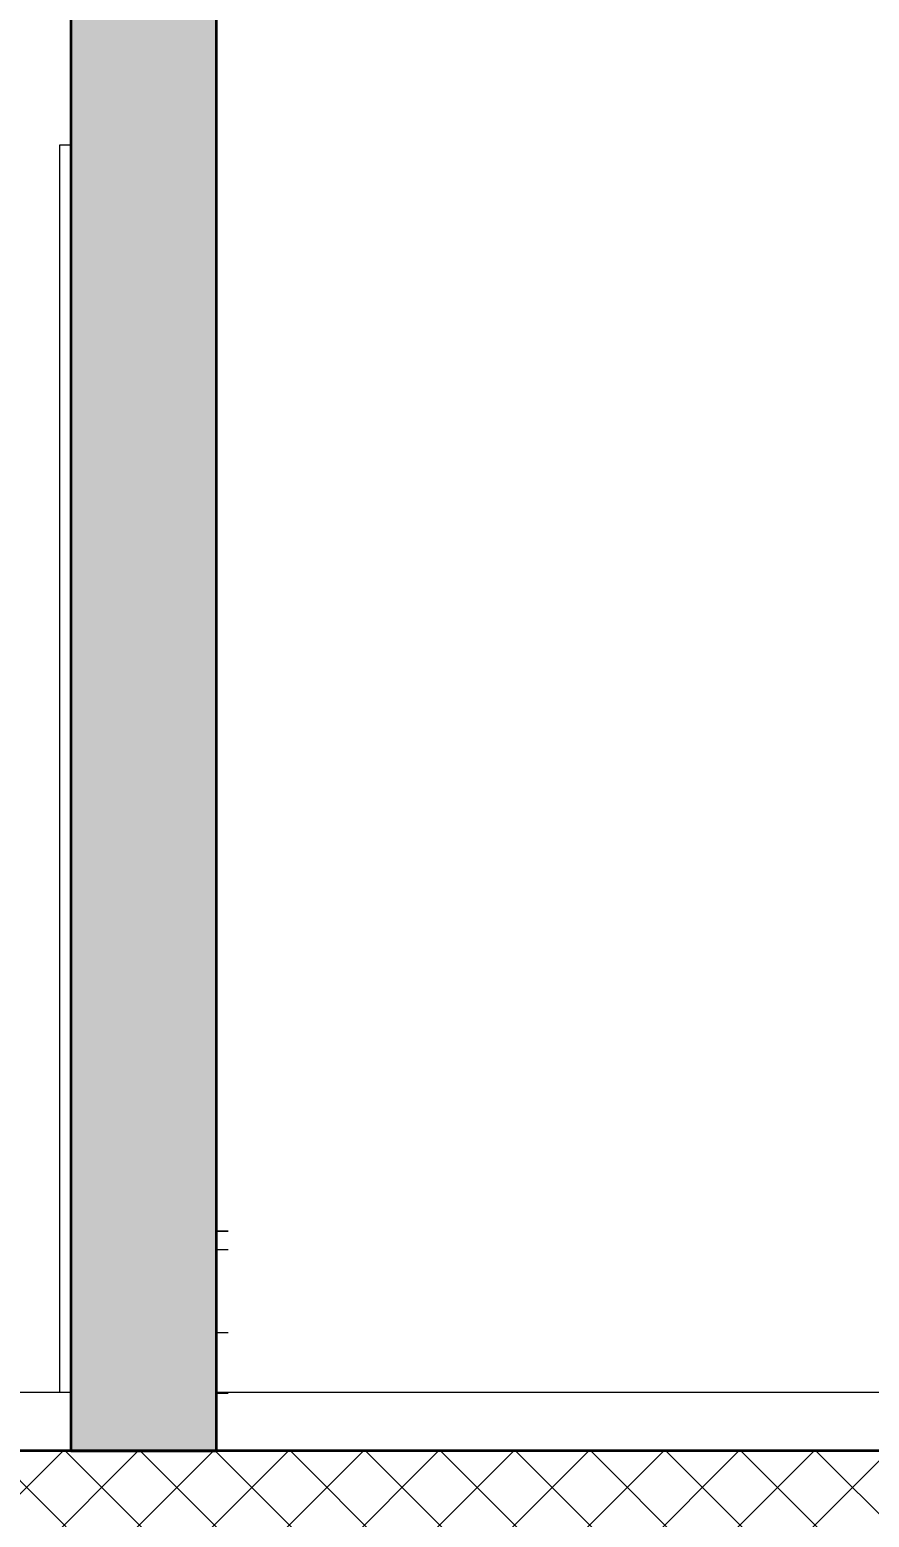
# Model space of a CAD drawing. Header units: millimetres. Extents: x -310 to 171125, y -3027 to 55843.
# Drawn here: x 130565 to 132004, y 11982 to 14530 of the extents above; entities that cross this region are included whole.
import ezdxf

# ---------------------------------------------------------------- set-up
doc = ezdxf.new("R2010")
doc.units = ezdxf.units.MM
doc.header["$MEASUREMENT"] = 0
doc.set_wipeout_variables(frame=1)
doc.linetypes.add('Wipeout_Contour', pattern=[1000, 0, -1000])
for name, color, linetype in [('aaa mobilje', 7, 'Continuous'), ('Dimensioning - General', 7, 'Continuous'), ('Structural - Bearing', 7, 'Continuous')]:
    doc.layers.add(name, color=color, linetype=linetype)
for name, color, linetype, lineweight, true_color in [('aaa mobilje_Pen_No__82', 7, 'Continuous', 20, 0xaaaaaa), ('Dimensioning - General_Pen_No__61', 7, 'Continuous', 20, 0x6a6a6a), ('Dimensioning - General_Pen_No__88', 7, 'Continuous', 20, 0xfd4435), ('Structural - Bearing_Pen_No__61', 7, 'Continuous', 20, 0x6a6a6a), ('Structural - Bearing_Pen_No__82', 7, 'Continuous', 20, 0xaaaaaa)]:
    doc.layers.add(name, color=color, linetype=linetype, lineweight=lineweight, true_color=true_color)
for name, color, linetype, lineweight in [('Structural - Bearing_Pen_No__1', 7, 'Continuous', 13), ('Structural - Bearing_Pen_No__101', 252, 'Continuous', 13), ('Structural - Bearing_Pen_No__7', 7, 'Continuous', 35)]:
    doc.layers.add(name, color=color, linetype=linetype, lineweight=lineweight)
doc.layers.get('0').off()
doc.styles.add('GENERATED_STYLE_6', font='calibril.ttf')
doc.dimstyles.new('GENERATED_STYLE__1', dxfattribs={"dimtxt": 195.999997, "dimasz": 106.4, "dimexe": 0.18, "dimexo": 0.0625, "dimgap": 0.09, "dimtad": 1, "dimdec": 0, "dimlfac": 0.1, "dimzin": 0, "dimdsep": 46, "dimtxsty": 'GENERATED_STYLE_6', "dimblk": 'ARROWHEAD_2', "dimblk1": 'ARROWHEAD_2', "dimblk2": 'ARROWHEAD_2', "dimcen": 0.09, "dimse1": 1, "dimse2": 1, "dimclrd": 256, "dimclre": 256, "dimclrt": 256, "dimadec": 0, "dimazin": 0, "dimtfac": 1, "dimtdec": 4, "dimtmove": 0, "dimatfit": 3, "dimfxl": 1, "dimtolj": 1, "dimtzin": 0, "dimarcsym": 0})

# ---------------------------------------------------------------- blocks, each defined once
blk = doc.blocks.new('*D81')
at = {"layer": 'Dimensioning - General_Pen_No__61', "color": 251, "linetype": 'Continuous', "lineweight": 20, "true_color": 0x6a6a6a, "transparency": 16777216}
for p, q in [((134582.9, 14836), (134722.9, 14755.2)), ((134757.9, 14795.6), (134547.9, 14795.6)), ((134652.9, 12095.6), (134652.9, 14795.6)), ((134582.9, 12136), (134722.9, 12055.2)), ((134757.9, 12095.6), (134547.9, 12095.6)), ((134652.9, 12027.1), (134652.9, 12095.6))]:
    blk.add_line(p, q, dxfattribs=at)
at = {"layer": 'Dimensioning - General_Pen_No__88', "color": 20, "lineweight": 20, "true_color": 0xfd4435, "transparency": 16777216, "char_height": 196, "attachment_point": 7, "rotation": 90, "style": 'GENERATED_STYLE_6'}
for s, insert in [('\\A1;{\\pql;\\fCalibri Light|b0|i0|c0|p34;20}', (134613.7, 14437.4)), ('\\A1;{\\pql;\\fCalibri Light|b0|i0|c0|p34;270}', (134613.7, 13207.3))]:
    blk.add_mtext(s, dxfattribs=dict(at, insert=insert))
blk = doc.blocks.new('ARROWHEAD_2')
at = {"color": 0, "linetype": 'Continuous', "lineweight": 0}
for p, q in [((-0.378, -0.655), (0.378, 0.655)), ((0, 0), (-1, 0))]:
    blk.add_line(p, q, dxfattribs=at)
blk = doc.blocks.new('*D109')
at = {"layer": 'Dimensioning - General_Pen_No__61', "color": 251, "linetype": 'Continuous', "lineweight": 20, "true_color": 0x6a6a6a, "transparency": 16777216}
for p, q in [((134652.9, 12095.6), (134652.9, 12164.1)), ((134722.9, 12055.2), (134582.9, 12136)), ((134757.9, 12095.6), (134547.9, 12095.6)), ((134652.9, 11895.6), (134652.9, 12095.6)), ((134582.9, 11936), (134722.9, 11855.2)), ((134757.9, 11895.6), (134547.9, 11895.6))]:
    blk.add_line(p, q, dxfattribs=at)
at = {"layer": 'Dimensioning - General_Pen_No__88', "color": 20, "lineweight": 20, "true_color": 0xfd4435, "transparency": 16777216, "insert": (134613.7, 12136.1), "char_height": 196, "attachment_point": 7, "rotation": 90, "style": 'GENERATED_STYLE_6'}
blk.add_mtext('\\A1;{\\pql;\\fCalibri Light|b0|i0|c0|p34;20}', dxfattribs=at)
blk = doc.blocks.new('*D123')
at = {"layer": 'Dimensioning - General_Pen_No__61', "color": 251, "linetype": 'Continuous', "lineweight": 20, "true_color": 0x6a6a6a, "transparency": 16777216}
for p, q in [((135132.9, 12136), (135272.9, 12055.2)), ((135307.9, 12095.6), (135097.9, 12095.6)), ((135202.9, 11895.6), (135202.9, 12095.6)), ((135132.9, 11936), (135272.9, 11855.2)), ((135307.9, 11895.6), (135097.9, 11895.6))]:
    blk.add_line(p, q, dxfattribs=at)
blk = doc.blocks.new('*D124')
at = {"layer": 'Dimensioning - General_Pen_No__61', "color": 251, "linetype": 'Continuous', "lineweight": 20, "true_color": 0x6a6a6a, "transparency": 16777216}
for p, q in [((135132.9, 14836), (135272.9, 14755.2)), ((135307.9, 14795.6), (135097.9, 14795.6)), ((135202.9, 12095.6), (135202.9, 14795.6)), ((135132.9, 12136), (135272.9, 12055.2)), ((135307.9, 12095.6), (135097.9, 12095.6))]:
    blk.add_line(p, q, dxfattribs=at)
at = {"layer": 'Dimensioning - General_Pen_No__88', "color": 20, "lineweight": 20, "true_color": 0xfd4435, "transparency": 16777216, "char_height": 196, "attachment_point": 7, "rotation": 90, "style": 'GENERATED_STYLE_6'}
for s, insert in [('\\A1;{\\pql;\\fCalibri Light|b0|i0|c0|p34;20}', (135163.7, 14437.4)), ('\\A1;{\\pql;\\fCalibri Light|b0|i0|c0|p34;270}', (135163.7, 13207.3))]:
    blk.add_mtext(s, dxfattribs=dict(at, insert=insert))
blk = doc.blocks.new('*D153')
at = {"layer": 'Dimensioning - General_Pen_No__61', "color": 251, "linetype": 'Continuous', "lineweight": 20, "true_color": 0x6a6a6a, "transparency": 16777216}
for p, q in [((135682.9, 12136), (135822.9, 12055.2)), ((135857.9, 12095.6), (135647.9, 12095.6)), ((135752.9, 8295.6), (135752.9, 12095.6)), ((135682.9, 8336), (135822.9, 8255.2)), ((135857.9, 8295.6), (135647.9, 8295.6))]:
    blk.add_line(p, q, dxfattribs=at)
at = {"layer": 'Dimensioning - General_Pen_No__88', "color": 20, "lineweight": 20, "true_color": 0xfd4435, "transparency": 16777216, "insert": (135713.7, 9957.3), "char_height": 196, "attachment_point": 7, "rotation": 90, "style": 'GENERATED_STYLE_6'}
blk.add_mtext('\\A1;{\\pql;\\fCalibri Light|b0|i0|c0|p34;380}', dxfattribs=at)
blk = doc.blocks.new('*D154')
at = {"layer": 'Dimensioning - General_Pen_No__61', "color": 251, "linetype": 'Continuous', "lineweight": 20, "true_color": 0x6a6a6a, "transparency": 16777216}
for p, q in [((135682.9, 15036), (135822.9, 14955.2)), ((135857.9, 14995.6), (135647.9, 14995.6)), ((135752.9, 12095.6), (135752.9, 14995.6)), ((135682.9, 12136), (135822.9, 12055.2)), ((135857.9, 12095.6), (135647.9, 12095.6))]:
    blk.add_line(p, q, dxfattribs=at)
at = {"layer": 'Dimensioning - General_Pen_No__88', "color": 20, "lineweight": 20, "true_color": 0xfd4435, "transparency": 16777216, "insert": (135713.7, 13307.3), "char_height": 196, "attachment_point": 7, "rotation": 90, "style": 'GENERATED_STYLE_6'}
blk.add_mtext('\\A1;{\\pql;\\fCalibri Light|b0|i0|c0|p34;290}', dxfattribs=at)

msp = doc.modelspace()

# ---------------------------------------------------------------- linework, layer by layer
at = {"layer": 'Structural - Bearing_Pen_No__1', "color": 7, "linetype": 'Continuous', "lineweight": 13}
msp.add_line((128735.2, 12095.6), (130635.2, 12095.6), dxfattribs=at)

# ---------------------------------------------------------------- wipeouts: each hides what was drawn before it
at = {"color": 254, "linetype": 'Wipeout_Contour', "lineweight": 0, "ltscale": 525951.930561}
msp.add_wipeout([(130905.2, 12471.6), (130885.2, 12471.6), (130885.2, 12471.1), (130905.2, 12471.1)], dxfattribs=at).dxf.layer = 'aaa mobilje'
at = {"color": 254, "linetype": 'Wipeout_Contour', "lineweight": 0, "ltscale": 525206.884558}
msp.add_wipeout([(130616.2, 12195.6), (130635.2, 12195.6), (130635.2, 14332.6), (130616.2, 14332.6)], dxfattribs=at).dxf.layer = 'Structural - Bearing'
at = {"color": 254, "linetype": 'Wipeout_Contour', "lineweight": 0, "ltscale": 525913.19172}
msp.add_wipeout([(130885.2, 12297.6), (130905.2, 12297.6), (130905.2, 12439.6), (130885.2, 12439.6)], dxfattribs=at).dxf.layer = 'Structural - Bearing'
at = {"color": 254, "linetype": 'Wipeout_Contour', "lineweight": 0, "ltscale": 525829.618851}
msp.add_wipeout([(130885.2, 12193.6), (130885.2, 12095.6), (130905.2, 12095.6), (130905.2, 12193.6)], dxfattribs=at).dxf.layer = 'Structural - Bearing'

# ---------------------------------------------------------------- next in the draw order: hatches: boundary and pattern name
at = {"layer": 'Structural - Bearing_Pen_No__1', "linetype": 'Continuous', "lineweight": 13}
h = msp.add_hatch(dxfattribs=at)
h.set_pattern_fill('CONCRETE_BLOCK', style=0, pattern_type=2)
h.set_pattern_definition([(45, (0, 0), (-64.346715, 64.346715), []), (135, (0, 0), (64.346715, 64.346715), [])])
h.paths.add_polyline_path([(139085.2, 11895.6), (139085.2, 12095.6), (123882.8, 12095.6), (123882.8, 11895.6)])

# ---------------------------------------------------------------- next in the draw order: linework, layer by layer
at = {"layer": 'Structural - Bearing_Pen_No__1', "color": 7, "linetype": 'Continuous', "lineweight": 13}
for p, q in [((130635.2, 12095.6), (130635.2, 14995.6)), ((130885.2, 12095.6), (134085.2, 12095.6))]:
    msp.add_line(p, q, dxfattribs=at)
at = {"layer": 'Structural - Bearing_Pen_No__61', "color": 251, "linetype": 'Continuous', "lineweight": 20, "true_color": 0x6a6a6a}
msp.add_lwpolyline([(128735.2, 12195.6), (130635.2, 12195.6)], dxfattribs=at)
at = {"layer": 'Structural - Bearing_Pen_No__7', "color": 7, "linetype": 'Continuous', "lineweight": 35, "flags": 128}
msp.add_lwpolyline([(139085.2, 11895.6), (139085.2, 12095.6), (123882.8, 12095.6), (123882.8, 11895.6)], close=True, dxfattribs=at)
at = {"layer": 'Structural - Bearing_Pen_No__82', "color": 253, "linetype": 'Continuous', "lineweight": 20, "true_color": 0xaaaaaa}
for p, q in [((130616.2, 12195.6), (130616.2, 14332.6)), ((130616.2, 14332.6), (130635.2, 14332.6)), ((130616.2, 12195.6), (130635.2, 12195.6))]:
    msp.add_line(p, q, dxfattribs=at)

# ---------------------------------------------------------------- next in the draw order: dimensions: what is measured, and where the dimension line sits
at = {"layer": 'Dimensioning - General', "color": 251, "linetype": 'Continuous', "lineweight": 20, "true_color": 0x6a6a6a}
for base, p1, p2, picture, middle in [((135202.9, 12095.6), (107244.1, 11895.6), (107244.1, 12095.6), '*D123', (135065.7, 11686.8)), ((135752.9, 12095.6), (109661.3, 8295.6), (109698.6, 12095.6), '*D153', (135615.7, 10181.4))]:
    dim = msp.add_linear_dim(base=base, p1=p1, p2=p2, angle=90, dimstyle='GENERATED_STYLE__1', dxfattribs=at)
    dim.commit()
    dim.dimension.update_dxf_attribs({"geometry": picture, "text_midpoint": middle, "dimtype": 160, "text_rotation": 90})

# ---------------------------------------------------------------- next in the draw order: wipeouts: each hides what was drawn before it
at = {"color": 254, "linetype": 'Wipeout_Contour', "lineweight": 0, "ltscale": 525951.523956}
msp.add_wipeout([(130905.2, 12471.1), (130885.2, 12471.1), (130885.2, 12469.5), (130905.2, 12469.5)], dxfattribs=at).dxf.layer = 'aaa mobilje'
at = {"color": 254, "linetype": 'Wipeout_Contour', "lineweight": 0, "ltscale": 525886.143534}
msp.add_wipeout([(130885.2, 12295.8), (130905.2, 12295.8), (130905.2, 12297.6), (130885.2, 12297.6)], dxfattribs=at).dxf.layer = 'aaa mobilje'

# ---------------------------------------------------------------- next in the draw order: wipeouts: each hides what was drawn before it
at = {"color": 254, "linetype": 'Wipeout_Contour', "lineweight": 0, "ltscale": 525950.738553}
msp.add_wipeout([(130885.2, 12466.9), (130905.2, 12466.9), (130905.2, 12469.5), (130885.2, 12469.5)], dxfattribs=at).dxf.layer = 'aaa mobilje'
at = {"color": 254, "linetype": 'Wipeout_Contour', "lineweight": 0, "ltscale": 525884.840598}
msp.add_wipeout([(130905.2, 12295.8), (130885.2, 12295.8), (130885.2, 12290.6), (130905.2, 12290.6)], dxfattribs=at).dxf.layer = 'aaa mobilje'

# ---------------------------------------------------------------- next in the draw order: wipeouts: each hides what was drawn before it
at = {"color": 254, "linetype": 'Wipeout_Contour', "lineweight": 0, "ltscale": 525949.628043}
msp.add_wipeout([(130905.2, 12466.9), (130885.2, 12466.9), (130885.2, 12463.6), (130905.2, 12463.6)], dxfattribs=at).dxf.layer = 'aaa mobilje'
at = {"color": 254, "linetype": 'Wipeout_Contour', "lineweight": 0, "ltscale": 525882.324539}
msp.add_wipeout([(130905.2, 12290.6), (130885.2, 12290.6), (130885.2, 12282.4), (130905.2, 12282.4)], dxfattribs=at).dxf.layer = 'aaa mobilje'

# ---------------------------------------------------------------- next in the draw order: linework, layer by layer
at = {"layer": 'aaa mobilje_Pen_No__82', "color": 253, "linetype": 'Continuous', "lineweight": 20, "true_color": 0xaaaaaa}
msp.add_line((130905.2, 12297.6), (130885.2, 12297.6), dxfattribs=at)

# ---------------------------------------------------------------- next in the draw order: wipeouts: each hides what was drawn before it
at = {"color": 254, "linetype": 'Wipeout_Contour', "lineweight": 0, "ltscale": 525948.268298}
msp.add_wipeout([(130905.2, 12463.6), (130885.2, 12463.6), (130885.2, 12459.7), (130905.2, 12459.7)], dxfattribs=at).dxf.layer = 'aaa mobilje'
at = {"color": 254, "linetype": 'Wipeout_Contour', "lineweight": 0, "ltscale": 525878.768588}
msp.add_wipeout([(130905.2, 12282.4), (130885.2, 12282.4), (130885.2, 12271.6), (130905.2, 12271.6)], dxfattribs=at).dxf.layer = 'aaa mobilje'

# ---------------------------------------------------------------- next in the draw order: wipeouts: each hides what was drawn before it
at = {"color": 254, "linetype": 'Wipeout_Contour', "lineweight": 0, "ltscale": 525946.752149}
msp.add_wipeout([(130905.2, 12459.7), (130885.2, 12459.7), (130885.2, 12455.6), (130905.2, 12455.6)], dxfattribs=at).dxf.layer = 'aaa mobilje'
at = {"color": 254, "linetype": 'Wipeout_Contour', "lineweight": 0, "ltscale": 525874.417112}
msp.add_wipeout([(130885.2, 12259.1), (130905.2, 12259.1), (130905.2, 12271.6), (130885.2, 12271.6)], dxfattribs=at).dxf.layer = 'aaa mobilje'

# ---------------------------------------------------------------- next in the draw order: linework, layer by layer
at = {"layer": 'aaa mobilje_Pen_No__82', "color": 253, "linetype": 'Continuous', "lineweight": 20, "true_color": 0xaaaaaa}
msp.add_line((130905.2, 12471.6), (130885.2, 12471.6), dxfattribs=at)

# ---------------------------------------------------------------- next in the draw order: wipeouts: each hides what was drawn before it
at = {"color": 254, "linetype": 'Wipeout_Contour', "lineweight": 0, "ltscale": 525945.183015}
msp.add_wipeout([(130905.2, 12455.6), (130885.2, 12455.6), (130885.2, 12451.5), (130905.2, 12451.5)], dxfattribs=at).dxf.layer = 'aaa mobilje'
at = {"color": 254, "linetype": 'Wipeout_Contour', "lineweight": 0, "ltscale": 525869.568421}
msp.add_wipeout([(130905.2, 12259.1), (130885.2, 12259.1), (130885.2, 12245.6), (130905.2, 12245.6)], dxfattribs=at).dxf.layer = 'aaa mobilje'

# ---------------------------------------------------------------- next in the draw order: wipeouts: each hides what was drawn before it
at = {"color": 254, "linetype": 'Wipeout_Contour', "lineweight": 0, "ltscale": 525943.667831}
msp.add_wipeout([(130905.2, 12451.5), (130885.2, 12451.5), (130885.2, 12447.6), (130905.2, 12447.6)], dxfattribs=at).dxf.layer = 'aaa mobilje'
at = {"color": 254, "linetype": 'Wipeout_Contour', "lineweight": 0, "ltscale": 525864.553965}
msp.add_wipeout([(130905.2, 12245.6), (130885.2, 12245.6), (130885.2, 12232.1), (130905.2, 12232.1)], dxfattribs=at).dxf.layer = 'aaa mobilje'

# ---------------------------------------------------------------- next in the draw order: wipeouts: each hides what was drawn before it
at = {"color": 254, "linetype": 'Wipeout_Contour', "lineweight": 0, "ltscale": 525942.309758}
msp.add_wipeout([(130905.2, 12447.6), (130885.2, 12447.6), (130885.2, 12444.3), (130905.2, 12444.3)], dxfattribs=at).dxf.layer = 'aaa mobilje'
at = {"color": 254, "linetype": 'Wipeout_Contour', "lineweight": 0, "ltscale": 525859.715471}
msp.add_wipeout([(130885.2, 12219.6), (130905.2, 12219.6), (130905.2, 12232.1), (130885.2, 12232.1)], dxfattribs=at).dxf.layer = 'aaa mobilje'

# ---------------------------------------------------------------- next in the draw order: wipeouts: each hides what was drawn before it
at = {"color": 254, "linetype": 'Wipeout_Contour', "lineweight": 0, "ltscale": 525941.201178}
msp.add_wipeout([(130885.2, 12444.3), (130885.2, 12441.7), (130905.2, 12441.7), (130905.2, 12444.3)], dxfattribs=at).dxf.layer = 'aaa mobilje'
at = {"color": 254, "linetype": 'Wipeout_Contour', "lineweight": 0, "ltscale": 525855.381655}
msp.add_wipeout([(130905.2, 12219.6), (130885.2, 12219.6), (130885.2, 12208.8), (130905.2, 12208.8)], dxfattribs=at).dxf.layer = 'aaa mobilje'

# ---------------------------------------------------------------- next in the draw order: wipeouts: each hides what was drawn before it
at = {"color": 254, "linetype": 'Wipeout_Contour', "lineweight": 0, "ltscale": 525940.417448}
msp.add_wipeout([(130905.2, 12441.7), (130885.2, 12441.7), (130885.2, 12440.1), (130905.2, 12440.1)], dxfattribs=at).dxf.layer = 'aaa mobilje'
at = {"color": 254, "linetype": 'Wipeout_Contour', "lineweight": 0, "ltscale": 525851.846096}
msp.add_wipeout([(130905.2, 12208.8), (130885.2, 12208.8), (130885.2, 12200.6), (130905.2, 12200.6)], dxfattribs=at).dxf.layer = 'aaa mobilje'

# ---------------------------------------------------------------- next in the draw order: wipeouts: each hides what was drawn before it
at = {"color": 254, "linetype": 'Wipeout_Contour', "lineweight": 0, "ltscale": 525940.011809}
msp.add_wipeout([(130905.2, 12440.1), (130885.2, 12440.1), (130885.2, 12439.6), (130905.2, 12439.6)], dxfattribs=at).dxf.layer = 'aaa mobilje'
at = {"color": 254, "linetype": 'Wipeout_Contour', "lineweight": 0, "ltscale": 525849.3477}
msp.add_wipeout([(130905.2, 12200.6), (130885.2, 12200.6), (130885.2, 12195.4), (130905.2, 12195.4)], dxfattribs=at).dxf.layer = 'aaa mobilje'

# ---------------------------------------------------------------- next in the draw order: linework, layer by layer
at = {"layer": 'aaa mobilje_Pen_No__82', "color": 253, "linetype": 'Continuous', "lineweight": 20, "true_color": 0xaaaaaa}
msp.add_line((130905.2, 12439.6), (130885.2, 12439.6), dxfattribs=at)

# ---------------------------------------------------------------- next in the draw order: wipeouts: each hides what was drawn before it
at = {"color": 254, "linetype": 'Wipeout_Contour', "lineweight": 0, "ltscale": 525848.054963}
msp.add_wipeout([(130885.2, 12195.4), (130885.2, 12193.6), (130905.2, 12193.6), (130905.2, 12195.4)], dxfattribs=at).dxf.layer = 'aaa mobilje'

# ---------------------------------------------------------------- next in the draw order: hatches: boundary and pattern name
at = {"layer": 'Structural - Bearing_Pen_No__101', "linetype": 'Continuous', "lineweight": 13}
msp.add_hatch(color=252, dxfattribs=at).paths.add_polyline_path([(130885.2, 14995.6), (130635.2, 14995.6), (130635.2, 12095.6), (130885.2, 12095.6)])

# ---------------------------------------------------------------- next in the draw order: linework, layer by layer
at = {"layer": 'aaa mobilje_Pen_No__82', "color": 253, "linetype": 'Continuous', "lineweight": 20, "true_color": 0xaaaaaa}
msp.add_line((130905.2, 12193.6), (130885.2, 12193.6), dxfattribs=at)
at = {"layer": 'Structural - Bearing_Pen_No__1', "color": 7, "linetype": 'Continuous', "lineweight": 13}
msp.add_line((130885.2, 12095.6), (130885.2, 14995.6), dxfattribs=at)
at = {"layer": 'Structural - Bearing_Pen_No__61', "color": 251, "linetype": 'Continuous', "lineweight": 20, "true_color": 0x6a6a6a}
msp.add_lwpolyline([(130885.2, 12195.6), (134085.2, 12195.6)], dxfattribs=at)
at = {"layer": 'Structural - Bearing_Pen_No__7', "color": 7, "linetype": 'Continuous', "lineweight": 35, "flags": 128}
msp.add_lwpolyline([(130885.2, 14995.6), (130635.2, 14995.6), (130635.2, 12095.6), (130885.2, 12095.6)], close=True, dxfattribs=at)

# ---------------------------------------------------------------- next in the draw order: dimensions: what is measured, and where the dimension line sits
at = {"layer": 'Dimensioning - General', "color": 251, "linetype": 'Continuous', "lineweight": 20, "true_color": 0x6a6a6a}
for base, p1, p2, picture, middle in [((135752.9, 14995.6), (109698.6, 12095.6), (109593.2, 14995.6), '*D154', (135615.7, 13531.4)), ((135202.9, 14795.6), (107244.1, 12095.6), (107149.2, 14795.6), '*D124', (135065.7, 13431.4)), ((134652.9, 14795.6), (107229, 12095.6), (107246.4, 14795.6), '*D81', (134515.7, 13431.4)), ((134652.9, 12095.6), (26844.4, 11895.6), (26883.8, 12095.6), '*D109', (134515.7, 12285.5))]:
    dim = msp.add_linear_dim(base=base, p1=p1, p2=p2, angle=90, dimstyle='GENERATED_STYLE__1', dxfattribs=at)
    dim.commit()
    dim.dimension.update_dxf_attribs({"geometry": picture, "text_midpoint": middle, "dimtype": 160, "text_rotation": 90})

doc.saveas('drawing.dxf')
